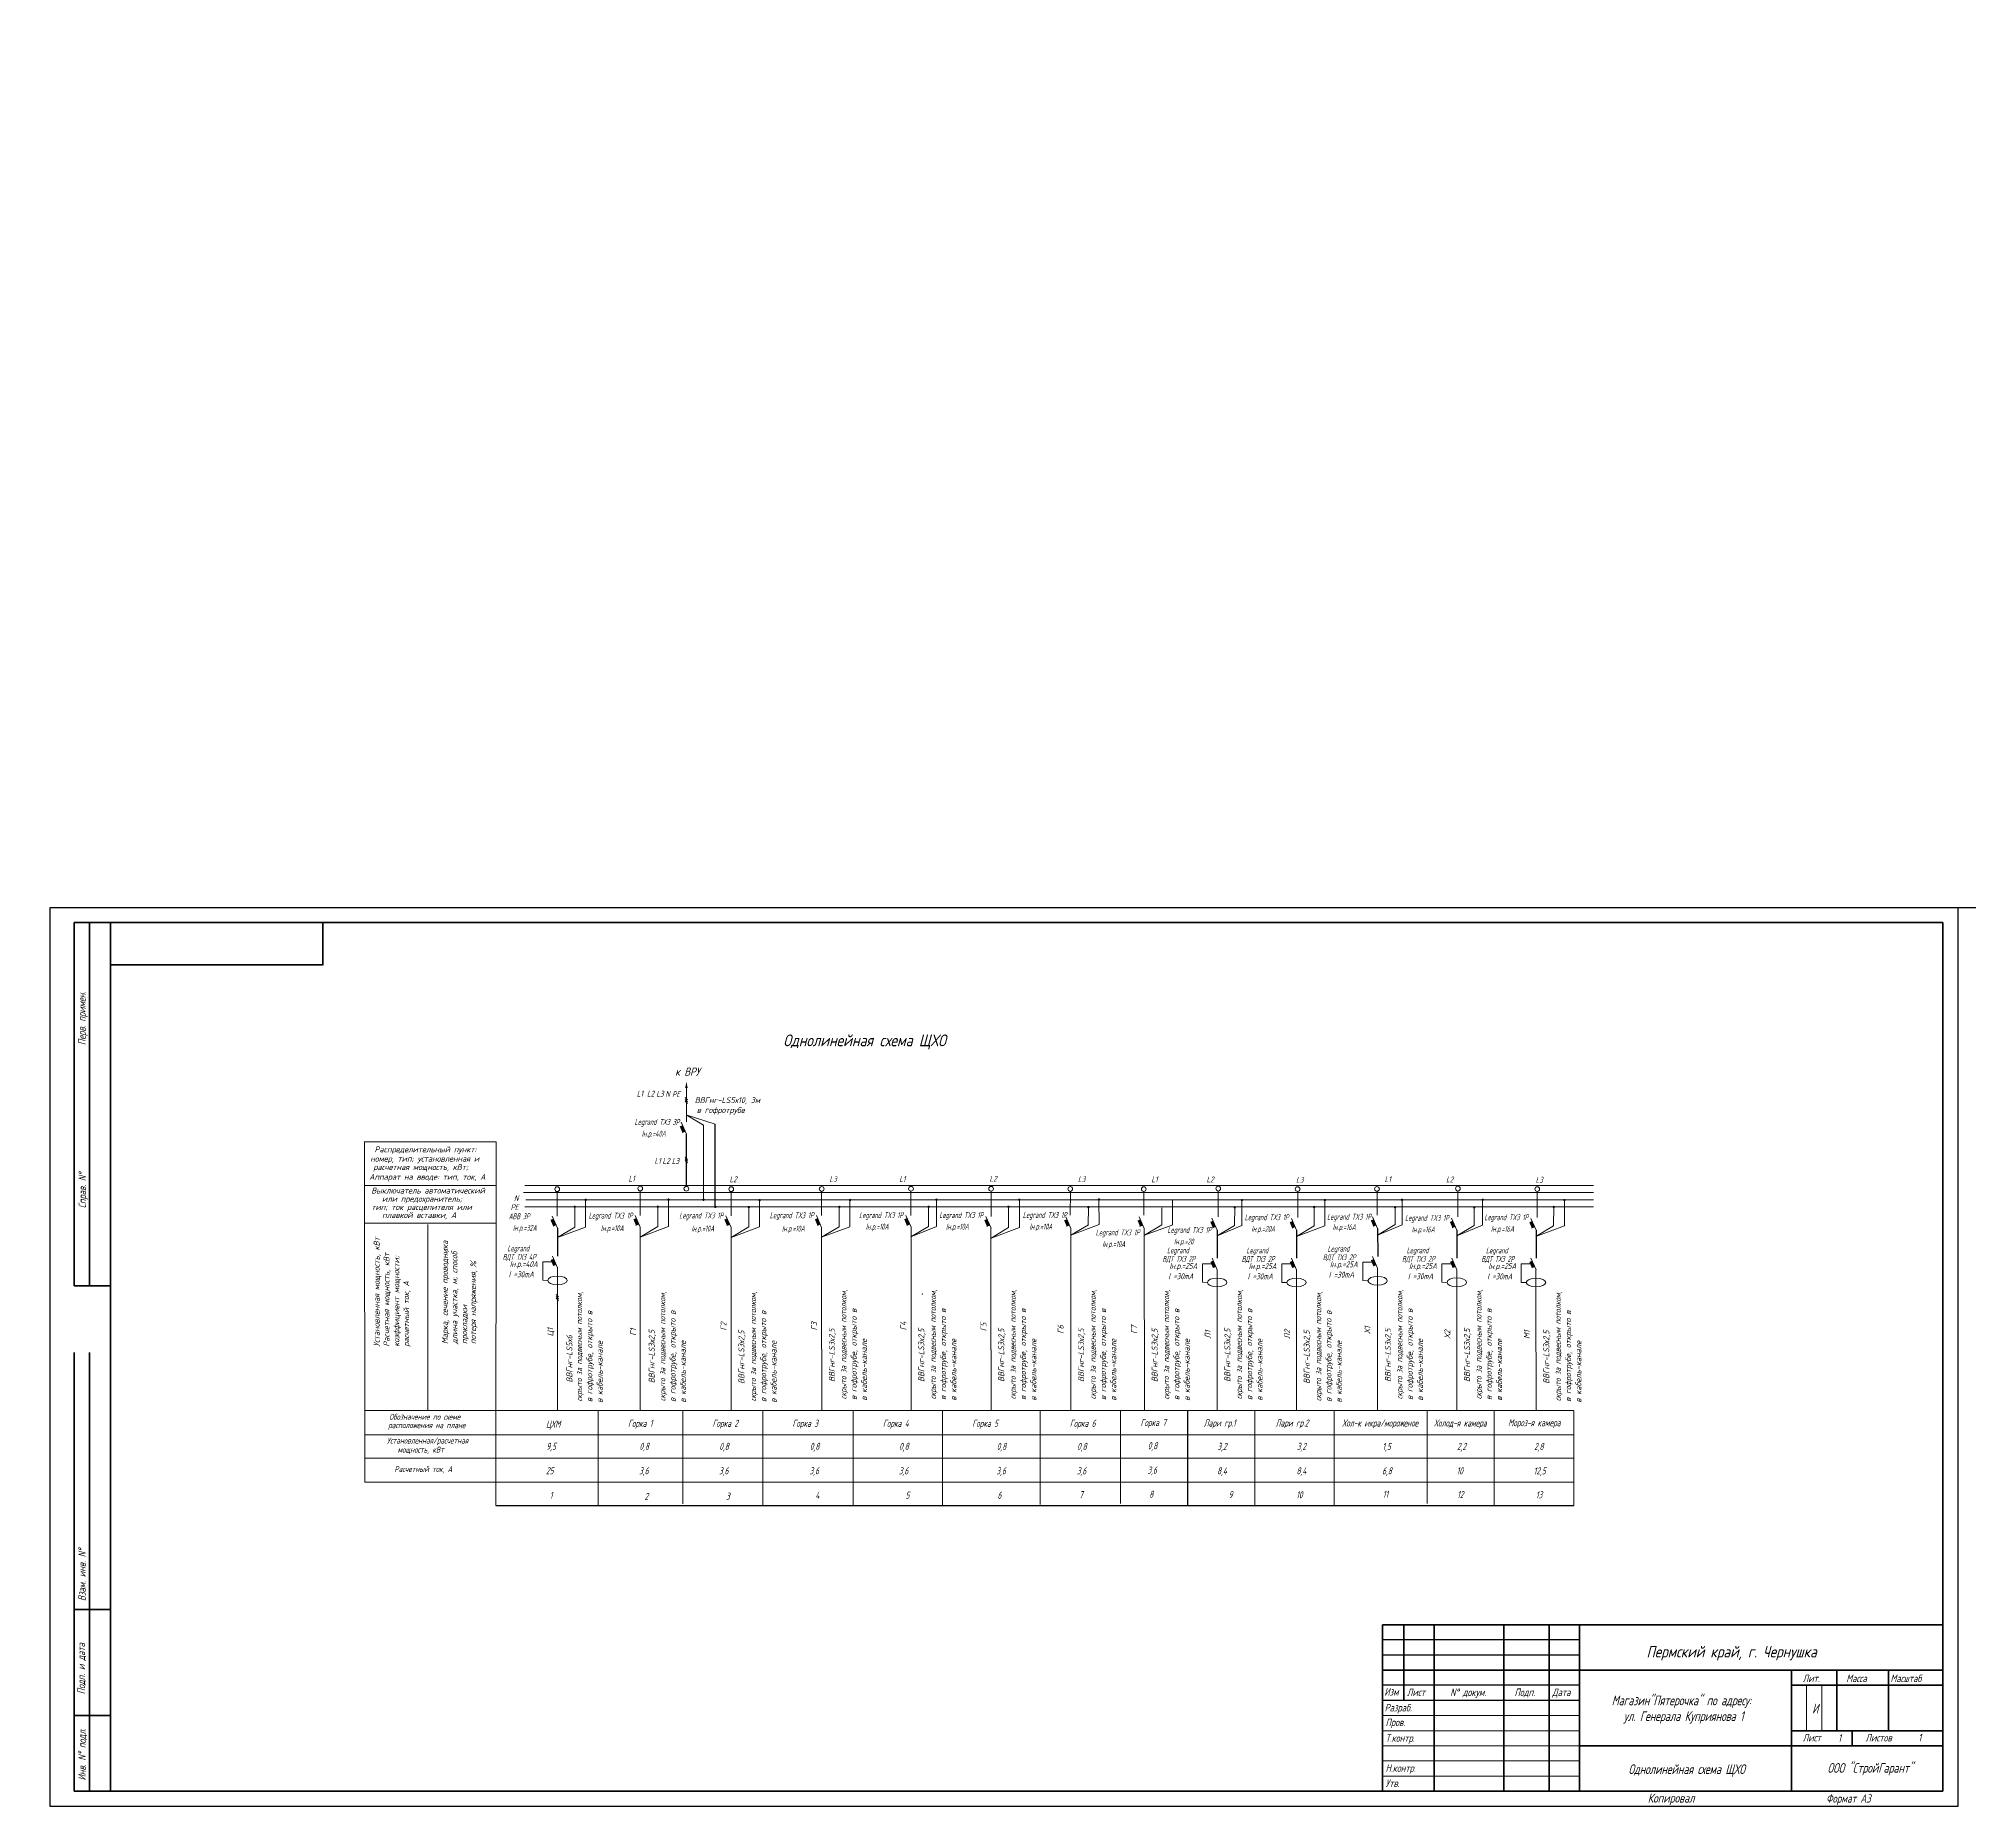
# Model space of a CAD drawing. Header units: millimetres. Extents: x 750 to 1911925457632, y 500 to 46276.
# Drawn here: x 90485 to 135227, y 510 to 41492 of the extents above; entities that cross this region are included whole.
import ezdxf
from ezdxf.enums import TextEntityAlignment as Align

# ---------------------------------------------------------------- set-up
doc = ezdxf.new("R2010")
doc.units = ezdxf.units.MM
for name, color, linetype in [('1', 7, 'Continuous'), ('KONTUR', 7, 'Continuous'), ('вова', 7, 'Continuous'), ('Проводки', 1, 'Continuous'), ('Электропроводки', 1, 'Continuous')]:
    doc.layers.add(name, color=color, linetype=linetype)
doc.layers.add('SHTAMP_Ном_пера__98', color=7, linetype='Continuous', lineweight=25, true_color=0x1f1f1f)
for name, color, linetype, lineweight in [('Основная', 7, 'Continuous', 40), ('текст', 250, 'Continuous', 20), ('тонкая', 7, 'Continuous', 20)]:
    doc.layers.add(name, color=color, linetype=linetype, lineweight=lineweight)
doc.styles.add('ROMANS', font='romans.shx', dxfattribs={"width": 0.7, "oblique": 15, "height": 1})
doc.styles.add('стиль1', font='romans.shx', dxfattribs={"width": 0.75, "oblique": 15, "height": 3.5})

msp = doc.modelspace()

# ---------------------------------------------------------------- hatches: boundary and pattern name
at = {"layer": 'Проводки', "lineweight": 20, "ltscale": 0.5}
h = msp.add_hatch(color=0, dxfattribs=at)
h.paths.add_polyline_path([(105497, 17308), (105497, 17165), (105526, 17165)])
h.paths.add_polyline_path([(105497, 17308), (105467, 17165), (105497, 17165)])

# ---------------------------------------------------------------- linework, layer by layer
for p, q in [((134962, 21350), (135492, 21350)), ((106166, 14423), (106163, 16327)), ((105496, 14892), (105496, 16097)), ((102507, 13914), (102510, 13265)), ((121513, 13908), (121516, 13258)), ((117795, 13868), (117797, 13219)), ((119632, 13866), (119635, 13217)), ((123347, 13868), (123350, 13219)), ((125185, 13866), (125188, 13217)), ((117111, 9684), (117111, 7489)), ((101084, 7489), (126059, 7489))]:
    msp.add_line(p, q)
at = {"color": 0, "lineweight": 20}
for p, q in [((105494, 16545), (105889, 16301)), ((102911, 13936), (102911, 14403)), ((103161, 13936), (103162, 14570)), ((104832, 13950), (104832, 14418)), ((105082, 13950), (105082, 14582)), ((106940, 13945), (106940, 14413)), ((107190, 13945), (107190, 14577)), ((109037, 13949), (109037, 14416)), ((109287, 13949), (109287, 14581)), ((111107, 13952), (111107, 14420)), ((111289, 13956), (111289, 14587)), ((112964, 13929), (112964, 14397)), ((113214, 13930), (113214, 14561)), ((114810, 13995), (114811, 14387)), ((115060, 13996), (115056, 14566)), ((116511, 13992), (116513, 14384)), ((116761, 13993), (116758, 14563)), ((118200, 13976), (118202, 14398)), ((118367, 13971), (118369, 14552)), ((120041, 13968), (120043, 14406)), ((120291, 13968), (120291, 14571)), ((121922, 13996), (121918, 14387)), ((122082, 13995), (122079, 14558)), ((123753, 13976), (123754, 14398)), ((123946, 13981), (123948, 14562)), ((125593, 13968), (125595, 14406)), ((125843, 13968), (125843, 14571)), ((102510, 13697), (102911, 13936)), ((104423, 13706), (104832, 13950)), ((106531, 13701), (106940, 13945)), ((108628, 13705), (109037, 13949)), ((110700, 13710), (111107, 13952)), ((112555, 13686), (112964, 13929)), ((114407, 13753), (114814, 13995)), ((116109, 13750), (116516, 13992)), ((117795, 13734), (118200, 13976)), ((119632, 13724), (120041, 13968)), ((121514, 13753), (121921, 13996)), ((123348, 13734), (123753, 13976)), ((125184, 13724), (125593, 13968)), ((102166, 13136), (102166, 12706)), ((102381, 13136), (102166, 13136)), ((117453, 13090), (117453, 12661)), ((117668, 13090), (117453, 13090)), ((119291, 13088), (119291, 12659)), ((119506, 13088), (119291, 13088)), ((121172, 13129), (121172, 12699)), ((121387, 13129), (121172, 13129)), ((123005, 13090), (123005, 12661)), ((123220, 13090), (123005, 13090)), ((124843, 13088), (124843, 12659)), ((125058, 13088), (124843, 13088)), ((102166, 12706), (102283, 12704)), ((117453, 12661), (117570, 12658)), ((119291, 12659), (119408, 12656)), ((121172, 12699), (121289, 12697)), ((123005, 12661), (123122, 12659)), ((124843, 12659), (124960, 12656)), ((98040, 9684), (126059, 9684)), ((103455, 9688), (103455, 7489)), ((105414, 9686), (105414, 7528)), ((107265, 9683), (107265, 7496)), ((109362, 9687), (109362, 7499)), ((111432, 9687), (111432, 7503)), ((113693, 9687), (113693, 7505)), ((115556, 9687), (115556, 7529)), ((118666, 9687), (118666, 7489)), ((120506, 9679), (120506, 7480)), ((122663, 9684), (122663, 7529)), ((124218, 9684), (124218, 7489)), ((126059, 9679), (126059, 7489)), ((98040, 9127), (126059, 9127)), ((98041, 8584), (126059, 8579)), ((98041, 8027), (126059, 8027))]:
    msp.add_line(p, q, dxfattribs=at)
at = {"color": 0, "lineweight": 20, "ltscale": 0.5}
msp.add_line((105889, 16301), (105889, 14571), dxfattribs=at)
at = {"color": 0}
for p, q in [((126191, 4369), (121630, 4369)), ((126191, 4018), (121630, 4018)), ((126191, 3317), (121630, 3317)), ((126191, 2966), (121630, 2966)), ((131103, 861), (131103, 861))]:
    msp.add_line(p, q, dxfattribs=at)
at = {"color": 0, "lineweight": 20}
for centre in [(102508, 12704), (117795, 12658), (119633, 12656), (121514, 12697), (123347, 12659), (125185, 12656)]:
    msp.add_ellipse(centre, major_axis=(-225, 0), ratio=0.448481, dxfattribs=at)
at = {"layer": '1', "color": 0, "lineweight": 20}
for p, q in [((105494, 16545), (106163, 16327)), ((98027, 15916), (101090, 15916)), ((98041, 8027), (98038, 15916)), ((101090, 15916), (101084, 7489)), ((98027, 14905), (101090, 14905)), ((101754, 14907), (126516, 14906)), ((104423, 14207), (104423, 14779)), ((108628, 14206), (108628, 14768)), ((110698, 14210), (110698, 14772)), ((112555, 14187), (112555, 14774)), ((114393, 14218), (114394, 14769)), ((116095, 14215), (116096, 14766)), ((117822, 14174), (117821, 14776)), ((119663, 14165), (119662, 14766)), ((121500, 14218), (121501, 14769)), ((123374, 14174), (123374, 14776)), ((125215, 14165), (125214, 14766)), ((101723, 14743), (126516, 14742)), ((101756, 14406), (107521, 14406)), ((101773, 14570), (107426, 14570)), ((102502, 14193), (102502, 14764)), ((102906, 14406), (126516, 14406)), ((104968, 14571), (126516, 14571)), ((106531, 14202), (106531, 14765)), ((98027, 14029), (101090, 14029)), ((99504, 14000), (99505, 9686)), ((102510, 13911), (102385, 14193)), ((102472, 13991), (102407, 13963)), ((102510, 13697), (103161, 13936)), ((104423, 13935), (104306, 14207)), ((104393, 14005), (104327, 13978)), ((104423, 13706), (105082, 13950)), ((104424, 11112), (104423, 13935)), ((106531, 13930), (106414, 14202)), ((106501, 14000), (106435, 13973)), ((106530, 11112), (106531, 13930)), ((106531, 13701), (107190, 13945)), ((108629, 13933), (108511, 14206)), ((108598, 14004), (108533, 13976)), ((108628, 13705), (109287, 13949)), ((108629, 11111), (108629, 13932)), ((110704, 13937), (110581, 14210)), ((110668, 14008), (110603, 13980)), ((110700, 13710), (111289, 13956)), ((110702, 11109), (110702, 13943)), ((112555, 13914), (112437, 14187)), ((112525, 13985), (112459, 13957)), ((112554, 11096), (112554, 13917)), ((112555, 13686), (113214, 13930)), ((114406, 13908), (114288, 14181)), ((114369, 13985), (114303, 13958)), ((114407, 13753), (115064, 13996)), ((116108, 13905), (115989, 14178)), ((116071, 13982), (116005, 13955)), ((116109, 13750), (116766, 13993)), ((117795, 13868), (117674, 14148)), ((117755, 13952), (117690, 13924)), ((117795, 13734), (118367, 13977)), ((119632, 13866), (119515, 14139)), ((119596, 13943), (119530, 13916)), ((119632, 13724), (120291, 13968)), ((121513, 13908), (121395, 14181)), ((121476, 13985), (121411, 13958)), ((121514, 13753), (122082, 13995)), ((123347, 13868), (123226, 14148)), ((123308, 13952), (123242, 13924)), ((123348, 13734), (123946, 13981)), ((125185, 13866), (125067, 14139)), ((125148, 13943), (125083, 13916)), ((125184, 13724), (125843, 13968)), ((102508, 12993), (102390, 13266)), ((102507, 11094), (102507, 12995)), ((117795, 12947), (117677, 13220)), ((119633, 12945), (119515, 13218)), ((121514, 12986), (121396, 13259)), ((121513, 11086), (121513, 12988)), ((123347, 12948), (123230, 13220)), ((125185, 12945), (125068, 13218)), ((117794, 11048), (117794, 12949)), ((119632, 11046), (119632, 12947)), ((123347, 11048), (123347, 12949)), ((125184, 11046), (125184, 12947)), ((102475, 12290), (102530, 12235)), ((102479, 12375), (102534, 12320)), ((102479, 12328), (102534, 12274))]:
    msp.add_line(p, q, dxfattribs=at)
at = {"layer": '1', "color": 0, "lineweight": 20, "const_width": 27.3}
for points in [[(102897, 14410, 1), (102924, 14410, 1)], [(103148, 14571, 1), (103175, 14571, 1)], [(104818, 14413, 1), (104846, 14413, 1)], [(105068, 14577, 1), (105096, 14577, 1)], [(105879, 14574, 1), (105906, 14574, 1)], [(106152, 14409, 1), (106180, 14409, 1)], [(106929, 14404, 1), (106957, 14404, 1)], [(107177, 14564, 1), (107205, 14564, 1)], [(109027, 14407, 1), (109054, 14407, 1)], [(109275, 14568, 1), (109302, 14568, 1)], [(111097, 14411, 1), (111124, 14411, 1)], [(111276, 14575, 1), (111304, 14575, 1)], [(112947, 14411, 1), (112974, 14411, 1)], [(113197, 14575, 1), (113224, 14575, 1)], [(114798, 14401, 1), (114825, 14401, 1)], [(115042, 14580, 1), (115070, 14580, 1)], [(118188, 14398, 1), (118216, 14398, 1)], [(118356, 14566, 1), (118383, 14566, 1)], [(120029, 14406, 1), (120056, 14406, 1)], [(120276, 14567, 1), (120304, 14567, 1)], [(121905, 14401, 1), (121932, 14401, 1)], [(122065, 14572, 1), (122092, 14572, 1)], [(123741, 14398, 1), (123768, 14398, 1)], [(123935, 14575, 1), (123962, 14575, 1)], [(125581, 14406, 1), (125608, 14406, 1)], [(125829, 14567, 1), (125856, 14567, 1)]]:
    msp.add_lwpolyline(points, format="xyb", close=True, dxfattribs=at)
at = {"layer": '1', "color": 0, "lineweight": 20}
for centre in [(102502, 14819), (104427, 14833), (105495, 14829), (106534, 14819), (108631, 14823), (110701, 14827), (112557, 14828), (114392, 14823), (116094, 14821), (117821, 14831), (119661, 14821), (121499, 14824), (123374, 14831), (125214, 14821)]:
    msp.add_circle(centre, 54.7, dxfattribs=at)
msp.add_point((110966, 12386), dxfattribs=at)
for points in [[(102412, 14133), (102412, 14133), (102347, 14106), (102472, 13991)], [(102347, 14106), (102407, 13963), (102472, 13991)], [(102472, 13991), (102472, 13991), (102412, 14133)], [(104333, 14147), (104333, 14147), (104267, 14120), (104393, 14005)], [(104267, 14120), (104327, 13978), (104393, 14005)], [(104393, 14005), (104393, 14005), (104333, 14147)], [(106441, 14142), (106441, 14142), (106375, 14115), (106501, 14000)], [(106375, 14115), (106435, 13973), (106501, 14000)], [(106501, 14000), (106501, 14000), (106441, 14142)], [(108538, 14146), (108538, 14146), (108473, 14119), (108598, 14004)], [(108473, 14119), (108533, 13976), (108598, 14004)], [(108598, 14004), (108598, 14004), (108538, 14146)], [(110608, 14150), (110608, 14150), (110543, 14122), (110668, 14008)], [(110543, 14122), (110603, 13980), (110668, 14008)], [(110668, 14008), (110668, 14008), (110608, 14150)], [(112465, 14127), (112465, 14127), (112399, 14100), (112525, 13985)], [(112399, 14100), (112459, 13957), (112525, 13985)], [(112525, 13985), (112525, 13985), (112465, 14127)], [(114315, 14121), (114315, 14121), (114249, 14094), (114375, 13979)], [(114249, 14094), (114310, 13951), (114375, 13979)], [(114375, 13979), (114375, 13979), (114315, 14121)], [(116017, 14118), (116017, 14118), (115951, 14091), (116077, 13976)], [(115951, 14091), (116011, 13948), (116077, 13976)], [(116077, 13976), (116077, 13976), (116017, 14118)], [(117701, 14087), (117701, 14087), (117636, 14060), (117762, 13945)], [(117636, 14060), (117696, 13918), (117762, 13945)], [(117762, 13945), (117762, 13945), (117701, 14087)], [(119542, 14079), (119542, 14079), (119476, 14051), (119602, 13937)], [(119476, 14051), (119537, 13909), (119602, 13937)], [(119602, 13937), (119602, 13937), (119542, 14079)], [(121422, 14121), (121422, 14121), (121357, 14094), (121482, 13979)], [(121357, 14094), (121417, 13951), (121482, 13979)], [(121482, 13979), (121482, 13979), (121422, 14121)], [(123254, 14087), (123254, 14087), (123188, 14060), (123314, 13945)], [(123188, 14060), (123248, 13918), (123314, 13945)], [(123314, 13945), (123314, 13945), (123254, 14087)], [(125094, 14079), (125094, 14079), (125029, 14051), (125155, 13937)], [(125029, 14051), (125089, 13909), (125155, 13937)], [(125155, 13937), (125155, 13937), (125094, 14079)], [(102417, 13206), (102417, 13206), (102352, 13178), (102478, 13063)], [(102352, 13178), (102412, 13036), (102478, 13063)], [(102478, 13063), (102478, 13063), (102417, 13206)], [(117705, 13160), (117705, 13160), (117639, 13133), (117765, 13018)], [(117639, 13133), (117699, 12990), (117765, 13018)], [(117765, 13018), (117765, 13018), (117705, 13160)], [(119543, 13158), (119543, 13158), (119477, 13131), (119603, 13016)], [(119477, 13131), (119537, 12988), (119603, 13016)], [(119603, 13016), (119603, 13016), (119543, 13158)], [(121424, 13198), (121424, 13198), (121358, 13171), (121484, 13056)], [(121358, 13171), (121418, 13029), (121484, 13056)], [(121484, 13056), (121484, 13056), (121424, 13198)], [(123257, 13160), (123257, 13160), (123192, 13133), (123317, 13018)], [(123192, 13133), (123252, 12991), (123317, 13018)], [(123317, 13018), (123317, 13018), (123257, 13160)], [(125095, 13158), (125095, 13158), (125029, 13131), (125155, 13016)], [(125029, 13131), (125089, 12988), (125155, 13016)], [(125155, 13016), (125155, 13016), (125095, 13158)]]:
    msp.add_solid(points, dxfattribs=at)
at = {"layer": 'KONTUR', "color": 0}
for p, q in [((90750, 510), (90750, 21350)), ((90750, 21350), (134962, 21350)), ((134962, 21350), (134962, 510)), ((134962, 510), (90750, 510))]:
    msp.add_line(p, q, dxfattribs=at)
at = {"layer": 'вова', "color": 0, "lineweight": 20}
for p, q in [((105495, 16378), (105499, 17159)), ((105464, 16941), (105519, 16886)), ((105464, 16900), (105519, 16845)), ((105464, 16859), (105519, 16804)), ((105496, 16097), (105378, 16369)), ((105468, 16158), (105402, 16131)), ((105468, 15563), (105523, 15508)), ((105468, 15522), (105523, 15467)), ((105468, 15481), (105523, 15426))]:
    msp.add_line(p, q, dxfattribs=at)
for points in [[(105408, 16300), (105408, 16300), (105342, 16273), (105468, 16158)], [(105342, 16273), (105402, 16131), (105468, 16158)]]:
    msp.add_solid(points, dxfattribs=at)
at = {"layer": 'Основная', "color": 0}
for p, q in [((91311, 20999), (91311, 12579)), ((134612, 20999), (91311, 20999)), ((91662, 12579), (91662, 20999)), ((92153, 3668), (92153, 20999)), ((97072, 20008), (97072, 20991)), ((134612, 861), (134612, 20999)), ((97065, 20017), (92153, 20017)), ((92153, 12579), (91311, 12579)), ((91311, 861), (91311, 11035)), ((91662, 861), (91662, 11035)), ((92153, 5071), (91311, 5071)), ((121630, 4720), (121630, 861)), ((134612, 4720), (121630, 4720)), ((122122, 2966), (122122, 4720)), ((122823, 4720), (122823, 861)), ((124437, 861), (124437, 4720)), ((125490, 4720), (125490, 861)), ((126191, 4720), (126191, 861)), ((92153, 861), (92153, 3668)), ((121630, 3668), (134612, 3668)), ((131103, 3668), (131103, 861)), ((132156, 3668), (132156, 2264)), ((133349, 3668), (133349, 2264)), ((131103, 3317), (134612, 3317)), ((92153, 2615), (91311, 2615)), ((134612, 2264), (131103, 2264)), ((132507, 2264), (132507, 1913)), ((134612, 1913), (126191, 1913)), ((134612, 861), (91311, 861))]:
    msp.add_line(p, q, dxfattribs=at)
at = {"layer": 'тонкая', "color": 0}
for p, q in [((131453, 3302), (131453, 2264)), ((131809, 3302), (131809, 2264)), ((121630, 2615), (126191, 2615)), ((126191, 2264), (121630, 2264)), ((126191, 1913), (121630, 1913))]:
    msp.add_line(p, q, dxfattribs=at)
for points in [[(121630, 1563), (126191, 1563)], [(121630, 1212), (126191, 1212)]]:
    msp.add_lwpolyline(points, dxfattribs=at)
at = {"layer": 'Электропроводки', "color": 0, "lineweight": 20}
for p, q in [((114406, 13908), (114407, 9685)), ((116108, 13905), (116109, 9682)), ((102508, 11091), (102508, 9685)), ((104425, 11110), (104425, 9686)), ((106532, 11110), (106532, 9686)), ((108631, 11109), (108631, 9685)), ((110703, 11107), (110703, 9685)), ((112555, 11094), (112556, 9685)), ((117796, 11046), (117796, 9687)), ((119633, 11044), (119634, 9685)), ((121514, 11084), (121515, 9685)), ((123348, 11046), (123348, 9687)), ((125186, 11044), (125186, 9685))]:
    msp.add_line(p, q, dxfattribs=at)

# ---------------------------------------------------------------- texts
at = {"color": 0, "lineweight": 20, "style": 'ROMANS', "oblique": 15}
for s, height, width, p in [('L1', 136.7, 0.7, (104347, 16965)), ('L2', 136.7, 0.7, (104583, 16965)), ('L3', 136.7, 0.7, (104798, 16963)), ('N', 137, 0.7, (105009, 16961)), ('РЕ', 136.7, 0.7, (105165, 16954)), ('L1', 136.7, 0.7, (104757, 15408)), ('L2', 136.7, 0.7, (104942, 15405)), ('L3', 136.7, 0.7, (105158, 15403)), ('L1', 136.7, 0.7, (104154, 14994)), ('L2', 136.7, 0.7, (106496, 14980)), ('L3', 136.7, 0.7, (108809, 14982)), ('L1', 136.7, 0.7, (110428, 14988)), ('L2', 136.7, 0.7, (112520, 14990)), ('L3', 136.7, 0.7, (114570, 14982)), ('L1', 136.7, 0.7, (116271, 14979)), ('L2', 136.7, 0.7, (117548, 14976)), ('L3', 136.7, 0.7, (119624, 14967)), ('L1', 136.7, 0.7, (121677, 14982)), ('L2', 136.7, 0.7, (123100, 14976)), ('L3', 136.7, 0.7, (125176, 14968)), ('РЕ', 136.7, 0.7, (101422, 14333)), ('N', 137, 0.7, (101501, 14543)), ('Iн.р.=40А', 136.7, 0.7, (101403, 13016)), ('Iн.р.=25А', 136.7, 0.7, (116690, 12970)), ('Iн.р.=25А', 136.7, 0.7, (118528, 12968)), ('Iн.р.=25А', 136.7, 0.7, (120409, 13009)), ('Iн.р.=25А', 136.7, 0.7, (122242, 12970)), ('Iн.р.=25А', 136.7, 0.7, (124080, 12968)), ('I =30mА', 136.7, 0.7, (101376, 12776)), ('I =30mА', 136.7, 0.7, (116663, 12731)), ('I =30mА', 136.7, 0.7, (118501, 12729)), ('I =30mА', 136.7, 0.7, (120382, 12769)), ('I =30mА', 136.7, 0.7, (122215, 12731)), ('I =30mА', 136.7, 0.7, (124053, 12729)), ('Обозначение по схеме', 136.75, 0.7, (98610, 9473)), ('ЦХМ', 164.1, 0.6, (102243, 9290)), ('Горка 1', 164.1, 0.6, (104143, 9309)), ('Горка 2', 164.1, 0.6, (106102, 9309)), ('Горка 3', 164.1, 0.6, (107953, 9309)), ('Горка 4', 164.1, 0.6, (110050, 9309)), ('Горка 5', 164.1, 0.6, (112120, 9309)), ('Горка 6', 164.1, 0.6, (114381, 9309)), ('Горка 7', 164.1, 0.6, (116019, 9325)), ('Лари гр.1', 164.1, 0.6, (117485, 9316)), ('Лари гр.2', 164.1, 0.6, (119150, 9316)), ('Хол-к икра/мороженое', 164.09, 0.6, (120692, 9316)), ('Холод-я камера', 164.09, 0.6, (122819, 9316)), ('Мороз-я камера', 164.09, 0.6, (124538, 9323)), ('Установленная/расчетная', 136.75, 0.7, (98556, 8922)), ('расположения на плане', 136.75, 0.7, (98585, 9278)), ('0,8', 164.1, 0.6, (116189, 8790)), (' мощность, кВт', 136.75, 0.7, (98727, 8712)), ('9,5', 164.1, 0.6, (102250, 8776)), ('0,8', 164.1, 0.6, (104409, 8776)), ('0,8', 164.1, 0.6, (106260, 8775)), ('0,8', 164.1, 0.6, (108357, 8775)), ('0,8', 164.1, 0.6, (110427, 8775)), ('0,8', 164.1, 0.6, (112688, 8774)), ('0,8', 164.1, 0.6, (114551, 8774)), ('3,2', 164.1, 0.6, (117802, 8774)), ('3,2', 164.1, 0.6, (119642, 8774)), ('1,5', 164.1, 0.6, (121626, 8773)), ('2,2', 164.1, 0.6, (123354, 8773)), ('2,8', 164.1, 0.6, (125139, 8772)), ('Расчетный ток, А', 136.75, 0.7, (98728, 8262)), ('25', 164.1, 0.6, (102242, 8211)), ('3,6', 164.1, 0.6, (104401, 8210)), ('3,6', 164.1, 0.6, (106252, 8210)), ('3,6', 164.1, 0.6, (108349, 8210)), ('3,6', 164.1, 0.6, (110419, 8209)), ('3,6', 164.1, 0.6, (112680, 8209)), ('3,6', 164.1, 0.6, (114543, 8208)), ('3,6', 164.1, 0.6, (116181, 8224)), ('8,4', 164.1, 0.6, (117794, 8208)), ('8,4', 164.1, 0.6, (119634, 8208)), ('6,8', 164.1, 0.6, (121618, 8207)), ('10', 164.1, 0.6, (123346, 8207)), ('12,5', 164.1, 0.6, (125131, 8207)), ('1', 164, 0.6, (102331, 7639)), ('2', 164, 0.6, (104526, 7615)), ('3', 164, 0.6, (106414, 7622)), ('4', 164, 0.6, (108484, 7642)), ('5', 164, 0.6, (110573, 7642)), ('6', 164, 0.6, (112706, 7643)), ('7', 164, 0.6, (114598, 7654)), ('8', 164, 0.6, (116221, 7664)), ('9', 164, 0.6, (118062, 7656)), ('10', 164.1, 0.6, (119628, 7653)), ('11', 164.1, 0.6, (121634, 7664)), ('12', 164.1, 0.6, (123357, 7656)), ('13', 164.1, 0.6, (125181, 7653))]:
    msp.add_text(s, height=height, dxfattribs=dict(at, width=width)).set_placement(p)
at = {"color": 0, "lineweight": 20, "style": 'ROMANS', "oblique": 15, "width": 0.6}
for s, height, p in [('Legrand TX3 3P', 136.75, (104295, 16377)), ('Iн.р.=40А', 136.7, (104461, 16106)), (' ABB 3P', 136.7, (101310, 14191)), ('Iн.р.=32А', 136.7, (101475, 13921)), ('Legrand TX3 1P', 136.75, (103230, 14206)), ('Iн.р.=10А', 136.7, (103511, 13914)), ('Legrand TX3 1P', 136.75, (105330, 14209)), ('Iн.р.=10А', 136.7, (105611, 13905)), ('Legrand TX3 1P', 136.75, (107428, 14214)), ('Iн.р.=10А', 136.7, (107708, 13905)), ('Legrand TX3 1P', 136.75, (109498, 14217)), ('Iн.р.=10А', 136.7, (109652, 13950)), ('Legrand TX3 1P', 136.75, (111355, 14218)), ('Legrand TX3 1P', 136.75, (111355, 14217)), ('Iн.р.=10А', 136.7, (111509, 13951)), ('Iн.р.=10А', 136.7, (111509, 13950)), ('Legrand TX3 1P', 136.75, (113292, 14220)), ('Iн.р.=10А', 136.7, (113446, 13953)), ('Iн.р.=10А', 136.7, (113446, 13951)), ('Legrand TX3 1P', 136.75, (114980, 13815)), ('Legrand TX3 1P', 136.75, (116641, 13874)), ('Legrand TX3 1P', 136.75, (118433, 14168)), ('Iн.р.=20А', 136.7, (118587, 13900)), ('Legrand TX3 1P', 136.75, (120342, 14179)), ('Iн.р.=16А', 136.7, (120471, 13940)), ('Legrand TX3 1P', 136.75, (122148, 14153)), ('Iн.р.=16А', 136.7, (122302, 13885)), ('Legrand TX3 1P', 136.75, (123986, 14168)), ('Iн.р.=16А', 136.7, (124139, 13900)), ('Legrand', 136.7, (101346, 13447)), ('Iн.р.=10А', 136.7, (115134, 13548)), ('Iн.р.=10А', 136.7, (115134, 13546)), ('Legrand', 136.7, (116633, 13401)), ('Iн.р.=20', 136.7, (116794, 13607)), ('Legrand', 136.7, (118471, 13399)), ('Legrand', 136.7, (120352, 13439)), ('Legrand', 136.7, (122185, 13401)), ('Legrand', 136.7, (124023, 13399)), ('ВДТ ТХ3 4P', 136.7, (101239, 13249)), ('ВДТ ТХ3 2P', 136.7, (116527, 13203)), ('ВДТ ТХ3 2P', 136.7, (118364, 13201)), ('ВДТ ТХ3 2P', 136.7, (120245, 13242)), ('ВДТ ТХ3 2P', 136.7, (122079, 13203)), ('ВДТ ТХ3 2P', 136.7, (123917, 13201))]:
    msp.add_text(s, height=height, dxfattribs=at).set_placement(p, align=Align.MIDDLE_LEFT)
at = {"color": 0, "linetype": 'ByBlock', "lineweight": 25, "style": 'ROMANS', "oblique": 15, "width": 0.8}
msp.add_text('Пермский край, г. Чернушка', height=263.29, dxfattribs=at).set_placement((127745, 3965))
at = {"layer": '1', "color": 0, "lineweight": 20, "style": 'ROMANS', "oblique": 15, "width": 0.8}
for s, height, p in [('Однолинейная cхема ЩХО', 273.49, (107742, 18132)), ('к ВРУ', 191.4, (105237, 17447)), ('ВВГнг-LS5х10, 3м', 136.75, (105690, 16815)), ('в гофротрубе', 136.75, (105736, 16585)), ('Раcпределительный пункт:', 136.75, (98269, 15673)), ('номер, тип; установленная и', 136.75, (98171, 15457)), ('расчетная мощность, кВт;', 136.75, (98241, 15262)), ('Аппарат на вводе: тип, ток, А', 136.75, (98147, 15036)), ('Выключатель автоматический', 136.75, (98195, 14718)), ('тип; ток расцепителя или', 136.75, (98195, 14335)), ('или предохранитель;', 136.75, (98441, 14526)), ('плавкой вставки, А', 136.75, (98446, 14150))]:
    msp.add_text(s, height=height, dxfattribs=at).set_placement(p)
at = {"layer": '1', "color": 0, "lineweight": 20, "style": 'ROMANS', "oblique": 15}
for s, height, width, p in [('Установленная мощность, кВт', 136.75, 0.8, (98388, 11167)), ('Раcчетная мощность, кВт', 136.75, 0.8, (98616, 11167)), ('Марка, сечение проводника ', 136.75, 0.8, (99969, 11228)), (';', 164, 0.8, (99979, 13355)), ('длина участка, м; способ', 136.75, 0.8, (100190, 11228)), ('%', 137, 0.8, (100627, 12997)), ('коэффициент мощности;', 136.75, 0.8, (98844, 11167)), ('потеря напряжения,', 136.75, 0.8, (100620, 11228)), ('расчетный ток, А', 136.75, 0.8, (99072, 11167)), (',', 137, 0.8, (99975, 11702)), ('прокладки', 136.7, 0.8, (100418, 11228)), ('скрыто за подвесным потолком,', 136.75, 0.74, (103080, 9899)), ('в гофротрубе, открыто в ', 136.75, 0.8, (103318, 9882)), ('скрыто за подвесным потолком,', 136.75, 0.74, (105008, 9904)), ('в гофротрубе, открыто в ', 136.75, 0.8, (105246, 9887)), ('Г2', 136.7, 0.8, (106425, 11539)), ('скрыто за подвесным потолком,', 136.75, 0.74, (107109, 9903)), ('в гофротрубе, открыто в ', 136.75, 0.8, (107347, 9886)), ('Г3', 136.7, 0.8, (108523, 11543)), ('скрыто за подвесным потолком,', 136.75, 0.74, (109205, 9949)), ('в гофротрубе, открыто в ', 136.75, 0.8, (109443, 9932)), ('Г4', 136.7, 0.8, (110593, 11546)), ('скрыто за подвесным потолком,', 136.75, 0.74, (111278, 9949)), ('в гофротрубе, открыто в ', 136.75, 0.8, (111515, 9932)), ('Г5', 136.7, 0.8, (112449, 11524)), ('скрыто за подвесным потолком,', 136.75, 0.74, (113130, 9949)), ('в гофротрубе, открыто в ', 136.75, 0.8, (113368, 9932)), ('Г6', 136.7, 0.8, (114236, 11466)), ('скрыто за подвесным потолком,', 136.75, 0.74, (114982, 9949)), ('в гофротрубе, открыто в ', 136.75, 0.8, (115220, 9932)), ('Г7', 136.7, 0.8, (115938, 11463)), ('скрыто за подвесным потолком,', 136.75, 0.74, (116684, 9946)), ('в гофротрубе, открыто в ', 136.75, 0.8, (116921, 9929)), ('скрыто за подвесным потолком,', 136.75, 0.74, (118370, 9950)), ('в гофротрубе, открыто в ', 136.75, 0.8, (118608, 9932)), ('скрыто за подвесным потолком,', 136.75, 0.74, (120208, 9905)), ('в гофротрубе, открыто в ', 136.75, 0.8, (120446, 9887)), ('скрыто за подвесным потолком,', 136.75, 0.74, (122089, 9949)), ('в гофротрубе, открыто в ', 136.75, 0.8, (122327, 9932)), ('скрыто за подвесным потолком,', 136.75, 0.74, (123923, 9950)), ('в гофротрубе, открыто в ', 136.75, 0.8, (124160, 9932)), ('скрыто за подвесным потолком,', 136.75, 0.74, (125760, 9905)), ('в гофротрубе, открыто в ', 136.75, 0.8, (125998, 9888)), ('Ц1', 136.7, 0.8, (102409, 11406)), ('ВВГнг-LS5х6', 136.75, 0.8, (102854, 10335)), ('Г1', 136.7, 0.8, (104329, 11420)), ('ВВГнг-LS3х2,5', 136.75, 0.8, (104761, 10320)), ('ВВГнг-LS3х2,5', 136.75, 0.8, (106840, 10304)), ('ВВГнг-LS3х2,5', 136.75, 0.8, (108935, 10350)), ('ВВГнг-LS3х2,5', 136.75, 0.8, (111008, 10350)), ('ВВГнг-LS3х2,5', 136.75, 0.8, (112861, 10350)), ('ВВГнг-LS3х2,5', 136.75, 0.8, (114712, 10350)), ('ВВГнг-LS3х2,5', 136.75, 0.8, (116414, 10347)), ('Л1', 136.7, 0.8, (117646, 11353)), ('ВВГнг-LS3х2,5', 136.75, 0.8, (118101, 10350)), ('Л2', 136.7, 0.8, (119486, 11345)), ('ВВГнг-LS3х2,5', 136.75, 0.8, (119939, 10306)), ('Х1', 136.7, 0.8, (121344, 11466)), ('ВВГнг-LS3х2,5', 136.75, 0.8, (121820, 10350)), ('Х2', 136.7, 0.8, (123198, 11353)), ('ВВГнг-LS3х2,5', 136.75, 0.8, (123653, 10350)), ('М1', 136.7, 0.8, (125039, 11345)), ('ВВГнг-LS3х2,5', 136.75, 0.8, (125491, 10306)), ('в кабель-канале', 136.75, 0.8, (103556, 9865)), ('в кабель-канале', 136.75, 0.8, (105484, 9870)), ('в кабель-канале', 136.75, 0.8, (107585, 9868)), ('в кабель-канале', 136.75, 0.8, (109680, 9915)), ('в кабель-канале', 136.75, 0.8, (111753, 9915)), ('в кабель-канале', 136.75, 0.8, (113605, 9915)), ('в кабель-канале', 136.75, 0.8, (115457, 9915)), ('в кабель-канале', 136.75, 0.8, (117159, 9912)), ('в кабель-канале', 136.75, 0.8, (118846, 9915)), ('в кабель-канале', 136.75, 0.8, (120684, 9870)), ('в кабель-канале', 136.75, 0.8, (122564, 9915)), ('в кабель-канале', 136.75, 0.8, (124398, 9915)), ('в кабель-канале', 136.75, 0.8, (126236, 9870))]:
    msp.add_text(s, height=height, rotation=90, dxfattribs=dict(at, width=width)).set_placement(p)
at = {"layer": 'SHTAMP_Ном_пера__98', "color": 0, "linetype": 'ByBlock', "lineweight": 25, "char_height": 225, "attachment_point": 5, "line_spacing_factor": 0.971274, "style": 'ROMANS'}
for s, insert, width in [('Магазин"Пятерочка" по адресу:\\P ул. Генерала Куприянова 1', (128555, 2754), 3873.2), ('И', (131654, 2777), 3689.6), ('Однолинейная схема ЩХО', (128676, 1342), 3689.6), ('ООО "СтройГарант"', (132929, 1371), 3689.6)]:
    msp.add_mtext(s, dxfattribs=dict(at, insert=insert, width=width))
at = {"layer": 'текст', "color": 0, "style": 'стиль1', "oblique": 15, "width": 0.75}
for s, p in [('Перв. примен.', (91575, 18158)), ('Справ. N%%d', (91586, 14377)), ('Взам. инв. N%%d', (91579, 5269)), ('Подп. и дата', (91559, 3109)), ('Инв. N%%d подл.', (91579, 1111))]:
    msp.add_text(s, height=175.42, rotation=90, dxfattribs=at).set_placement(p)
for s, height, p in [('Изм', 175.4, (121669, 3079)), ('Лист', 175.4, (122193, 3068)), ('N%%d докум. ', 175.42, (123196, 3068)), ('Подп.', 175.4, (124687, 3068)), ('Дата', 175.4, (125560, 3068)), ('Лит.', 175.4, (131364, 3391)), ('Масса', 175.4, (132373, 3391)), ('Масштаб', 175.4, (133397, 3391)), ('Разраб.', 175.4, (121677, 2711)), ('Пров.', 175.4, (121698, 2371)), ('Т.контр.', 175.4, (121698, 2007)), ('Лист', 175.4, (131364, 2015)), ('1', 175, (132185, 2010)), ('Листов', 175.4, (132818, 2015)), ('1', 175, (134043, 2020)), ('Н.контр.', 175.4, (121698, 1311)), ('Утв.', 175.4, (121698, 959)), ('Копировал', 210.5, (127773, 598)), ('Формат А3', 193, (131908, 598))]:
    msp.add_text(s, height=height, dxfattribs=at).set_placement(p)

doc.saveas('drawing.dxf')
